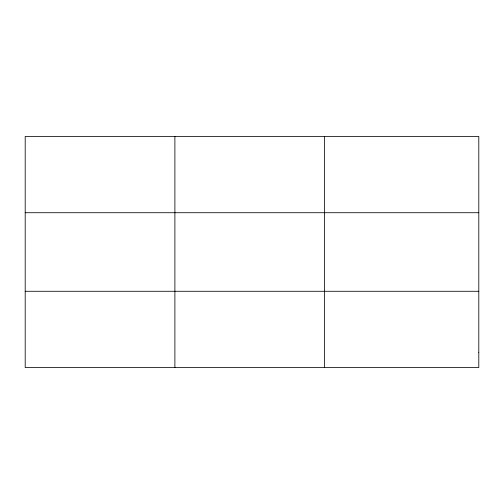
<?xml version="1.0" encoding="UTF-8"?>
<svg xmlns="http://www.w3.org/2000/svg" width="504" height="504" viewBox="0 0 504 504"><rect width="100%" height="100%" fill="white"/><g stroke="black" fill="none" stroke-linecap="round" stroke-linejoin="round"><path stroke-width="0.76" d="M174.888 367.529L174.888 136.471M324.576 367.529L324.576 136.471M25.2 212.719L478.8 212.719M25.2 291.281L478.8 291.281M478.8 352.277L478.8 367.529L25.2 367.529L25.2 136.471L478.8 136.471L478.8 352.277"/></g></svg>
